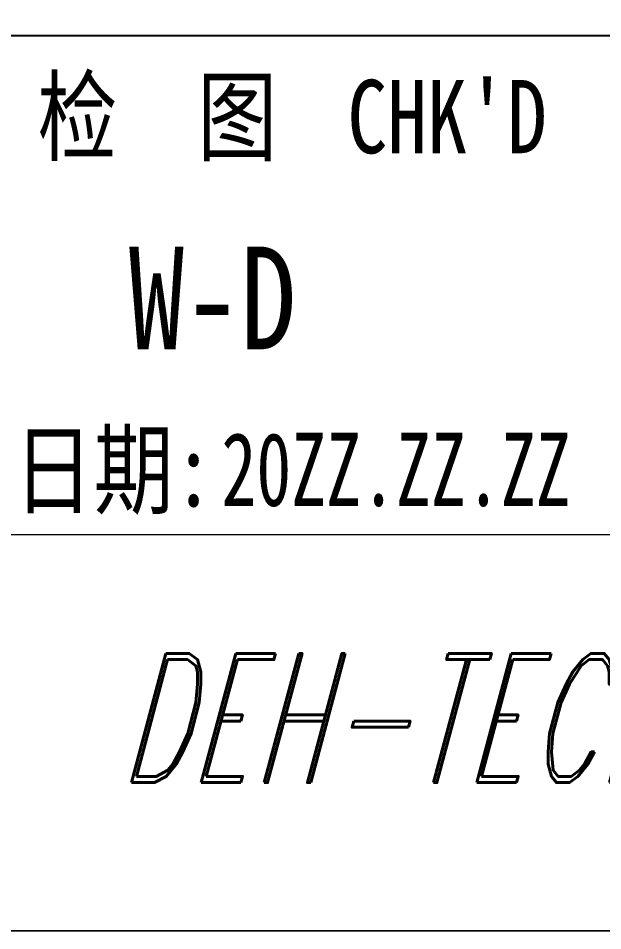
# Model space of a CAD drawing. Header units: millimetres. Extents: x 1333 to 106363, y -60675 to -5704.
# Drawn here: x 7988.3 to 8028.2, y -60459.9 to -60397.7 of the extents above; entities that cross this region are included whole.
import ezdxf
from ezdxf.enums import TextEntityAlignment as Align

# ---------------------------------------------------------------- set-up
doc = ezdxf.new("R2010")
doc.units = ezdxf.units.MM
doc.header["$LTSCALE"] = 0.5
doc.layers.add('图框', color=7, linetype='Continuous', lineweight=18)
doc.layers.add('图框文字', color=7, linetype='Continuous')
doc.layers.add('打印', color=7, linetype='Continuous', lineweight=15, plot=False)
doc.layers.add('打印-禁用', color=7, linetype='Continuous', lineweight=15, plot=False)
doc.styles.add('国标', font='simfang.ttf', dxfattribs={"width": 0.8})
doc.styles.add('标题字', font='romand.shx', dxfattribs={"oblique": 10, "bigfont": 'bigfont.shx'})

# ---------------------------------------------------------------- blocks, each defined once
blk = doc.blocks.new('GZDEH零件A3图框V01版')
at = {"layer": '图框', "linetype": 'Continuous'}
blk.add_line((2882.49, -1832.961), (3272.49, -1832.961), dxfattribs=at)
at = {"layer": '图框文字', "color": 9}
blk.add_line((3181.99, -1815.961), (3092.49, -1815.961), dxfattribs=at)
at = {"layer": '打印-禁用', "linetype": 'Continuous'}
blk.add_line((2857.49, -1846.461), (3277.49, -1846.461), dxfattribs=at)
at = {"layer": '图框文字', "color": 9, "style": '国标', "width": 0.8}
for s, p in [('检  图', (3141.11, -1819.96)), ('日期:', (3139.616, -1831.999))]:
    blk.add_text(s, height=2.5, dxfattribs=at).set_placement(p, align=Align.CENTER)
blk.add_text("CHK'D", height=2.5, dxfattribs=at).set_placement((3147.583, -1819.96))
at = {"layer": '图框文字', "color": 7, "style": '标题字', "oblique": 15, "width": 0.6}
blk.add_text('DEH-TECH', height=4.4, dxfattribs=at).set_placement((3149.164, -1839.211), align=Align.MIDDLE)
blk = doc.blocks.new('DEH A3')
at = {"layer": '图框'}
blk.add_blockref('GZDEH零件A3图框V01版', (-2857.49, 1846.461), dxfattribs=at)

msp = doc.modelspace()

# ---------------------------------------------------------------- linework, layer by layer
at = {"layer": '打印'}
msp.add_lwpolyline([(7430.556, -59865.865), (8270.556, -59865.865), (8270.556, -60459.865), (7430.556, -60459.865)], close=True, dxfattribs=at)

# ---------------------------------------------------------------- block references
at = {"layer": '图框', "xscale": 2, "yscale": 2, "zscale": 2}
msp.add_blockref('DEH A3', (7430.556, -60459.865), dxfattribs=at)

# ---------------------------------------------------------------- texts
at = {"layer": '图框文字', "color": 3, "style": '国标'}
for s, height, width, p in [('W-D', 7, 0.8, (7995.833, -60420.232)), ('20ZZ.ZZ.ZZ', 5, 0.7, (8002.162, -60430.905))]:
    msp.add_text(s, height=height, dxfattribs=dict(at, width=width)).set_placement(p)

doc.saveas('drawing.dxf')
